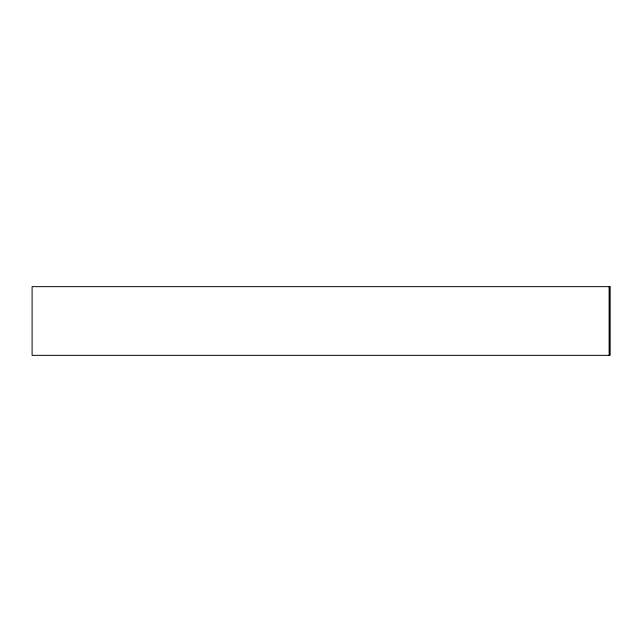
<?xml version="1.0" encoding="UTF-8"?>
<svg xmlns="http://www.w3.org/2000/svg" width="642" height="642" viewBox="0 0 642 642"><rect width="100%" height="100%" fill="white"/><g stroke="black" fill="none" stroke-linecap="round" stroke-linejoin="round"><path stroke-width="0.96" d="M609.78 286.653L609.78 355.347M609.122 286.653L609.122 355.347M609.9 286.653L32.1 286.653L32.1 355.347L609.9 355.347L609.9 286.653"/></g></svg>
